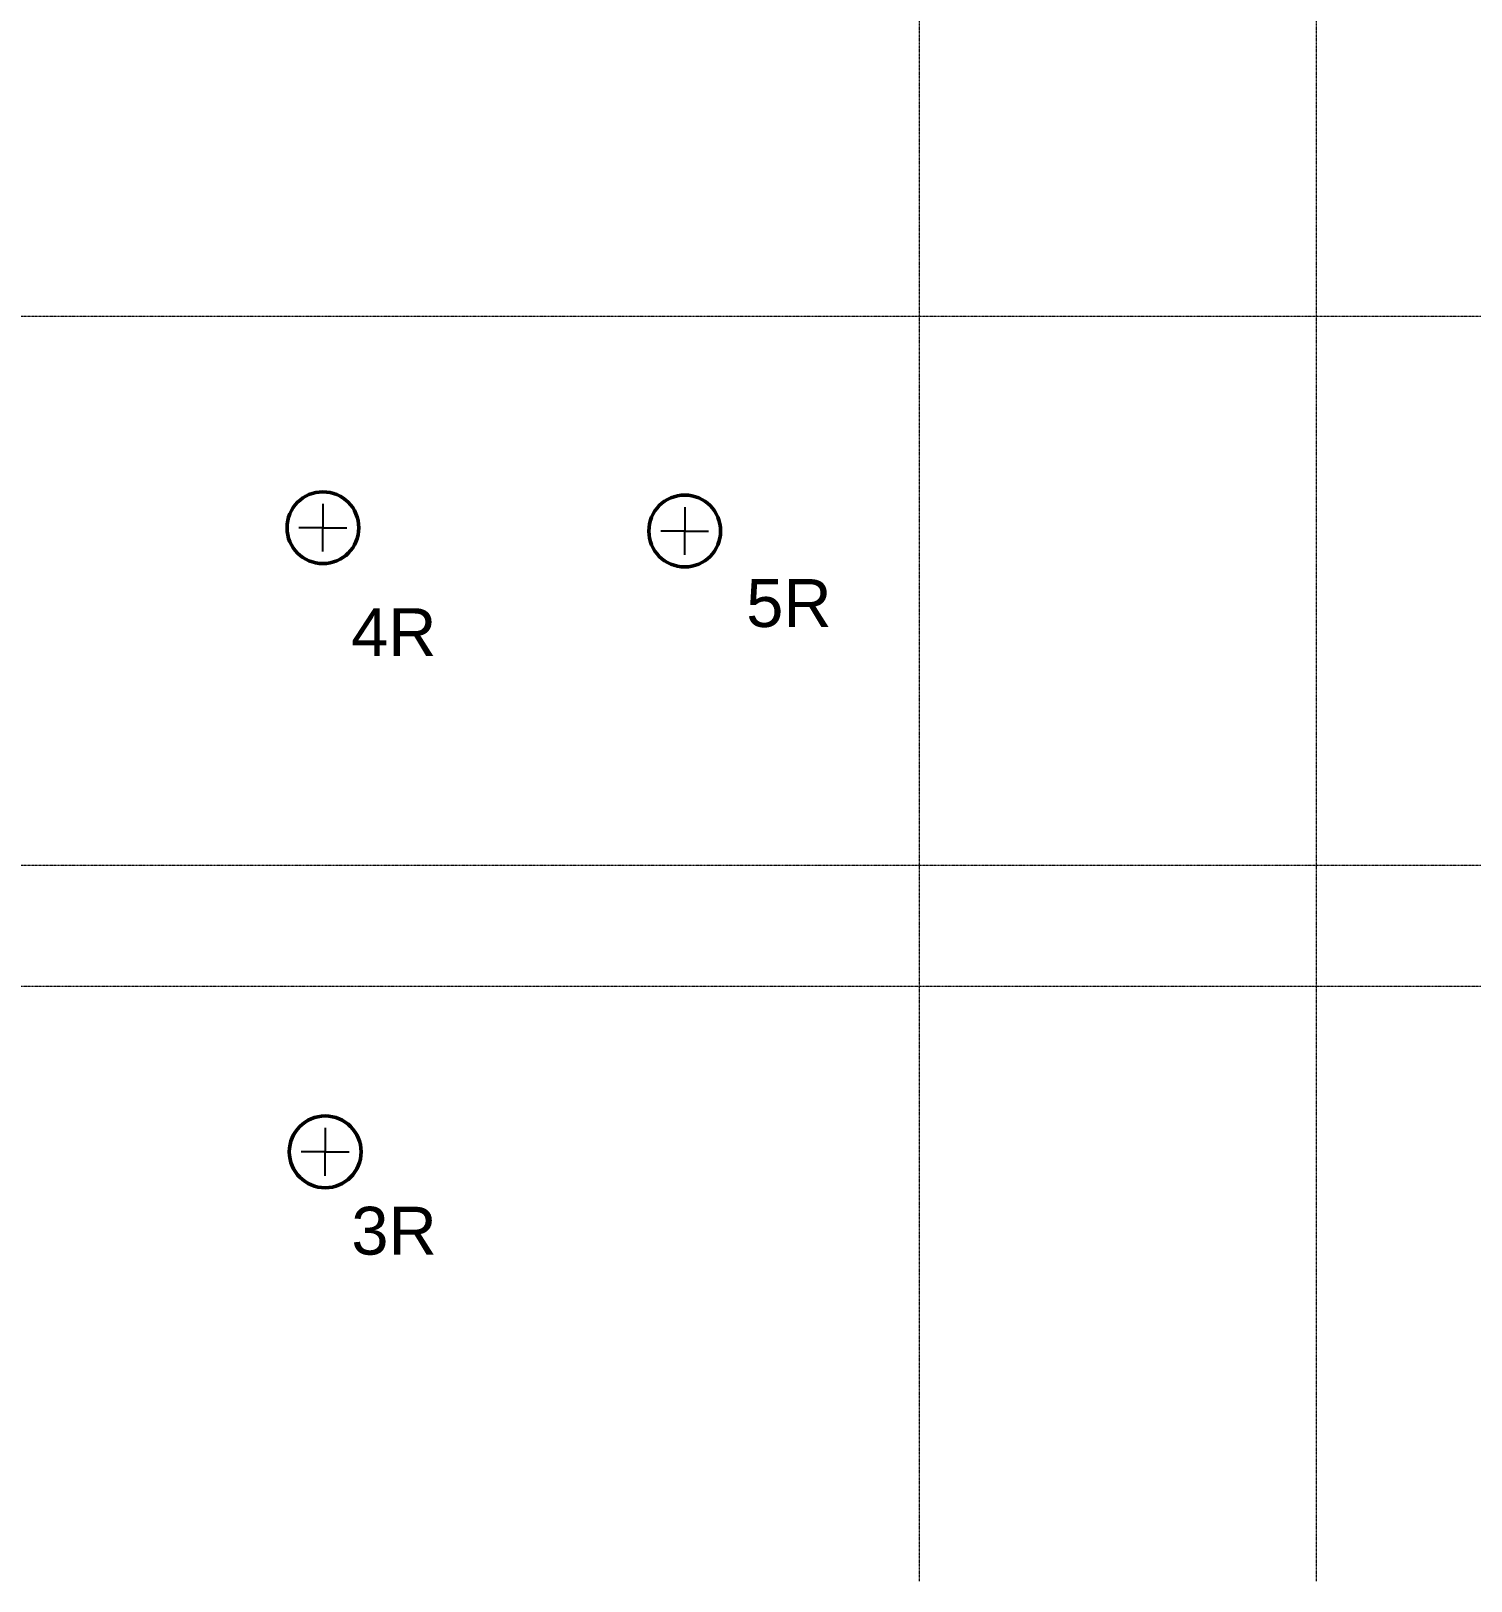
# Model space of a CAD drawing. Header units: millimetres. Extents: x 984 to 425800, y -34355 to 59419.
# Drawn here: x 365614 to 395707, y -30742 to 1643 of the extents above; entities that cross this region are included whole.
import ezdxf

# ---------------------------------------------------------------- set-up
doc = ezdxf.new("R2010")
doc.units = ezdxf.units.MM
doc.linetypes.add('DPA_Grid _ Level 100', pattern=[10, 5.5, -1.6, 1.3, -1.6])
for name, color, linetype, lineweight in [('A-ANNO-NOTE', 3, 'Continuous', 25), ('G-ANNO-TEXT', 3, 'Continuous', 9), ('S-GRID', 251, 'Continuous', 9)]:
    doc.layers.add(name, color=color, linetype=linetype, lineweight=lineweight)
doc.styles.add('Arial_4', font='arial.ttf', dxfattribs={"height": 1000})

# ---------------------------------------------------------------- blocks, each defined once
blk = doc.blocks.new('DPA_GM_ROW_Node - Small-3986038-4110-01 GROUND LEVEL - REFLECTED CEILING PLAN')
at = {"layer": 'A-ANNO-NOTE'}
for p, q in [((0, 1), (0, 0)), ((0, 0), (-1, 0)), ((0, 0), (1, 0)), ((0, -1), (0, 0))]:
    blk.add_line(p, q, dxfattribs=at)
at = {"layer": 'A-ANNO-NOTE', "lineweight": 50}
blk.add_circle((0, 0), 1.5, dxfattribs=at)

msp = doc.modelspace()

# ---------------------------------------------------------------- linework, layer by layer
at = {"layer": 'S-GRID', "linetype": 'DPA_Grid _ Level 100'}
for p, q in [((384180.8, -30742.3), (384180.8, 54919.2)), ((392480.8, -30742.3), (392480.8, 54919.2)), ((413949.6, -4321), (59238.8, -4321)), ((413949.6, -15796), (59238.8, -15796)), ((307000.7, -18313), (415577.1, -18313))]:
    msp.add_line(p, q, dxfattribs=at)

# ---------------------------------------------------------------- block references
at = {"layer": 'A-ANNO-NOTE', "xscale": 500, "yscale": 500, "zscale": 500}
for p in [(371713.9, -8735.1), (379274.7, -8803.9), (371762.1, -21776.1)]:
    msp.add_blockref('DPA_GM_ROW_Node - Small-3986038-4110-01 GROUND LEVEL - REFLECTED CEILING PLAN', p, dxfattribs=at)

# ---------------------------------------------------------------- texts
at = {"layer": 'G-ANNO-TEXT', "color": 7, "char_height": 1000, "width": 2204.641, "attachment_point": 1, "style": 'Arial_4'}
for s, insert in [('5R', (380559.7, -9809)), ('4R', (372302.1, -10418.4)), ('3R', (372308.5, -22923))]:
    msp.add_mtext(s, dxfattribs=dict(at, insert=insert))

doc.saveas('drawing.dxf')
